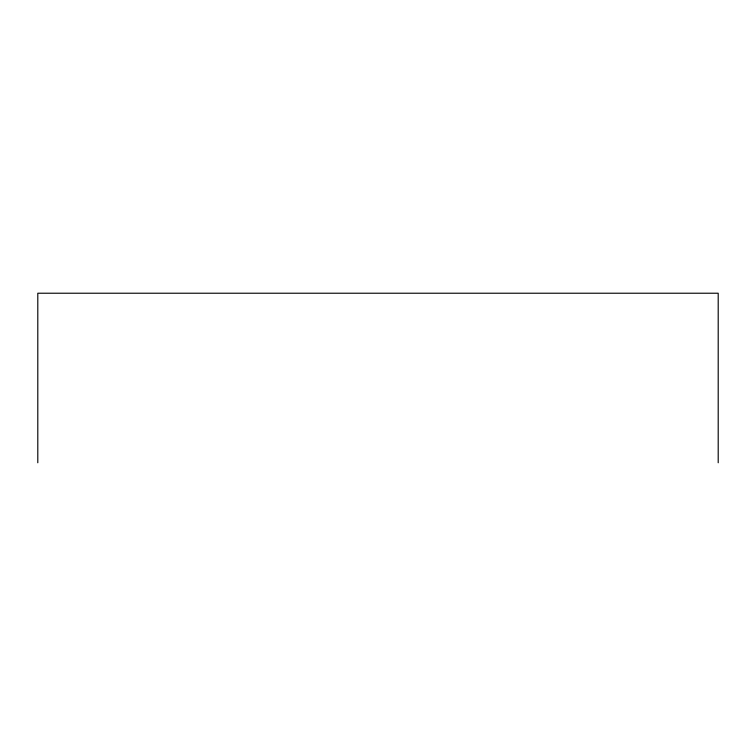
<?xml version="1.0" encoding="UTF-8"?>
<svg xmlns="http://www.w3.org/2000/svg" width="756" height="756" viewBox="0 0 756 756"><rect width="100%" height="100%" fill="white"/><g stroke="black" fill="none" stroke-linecap="round" stroke-linejoin="round"><path stroke-width="1.13" d="M718.2 462.776L718.2 293.224L37.8 293.224L37.8 462.776"/></g></svg>
